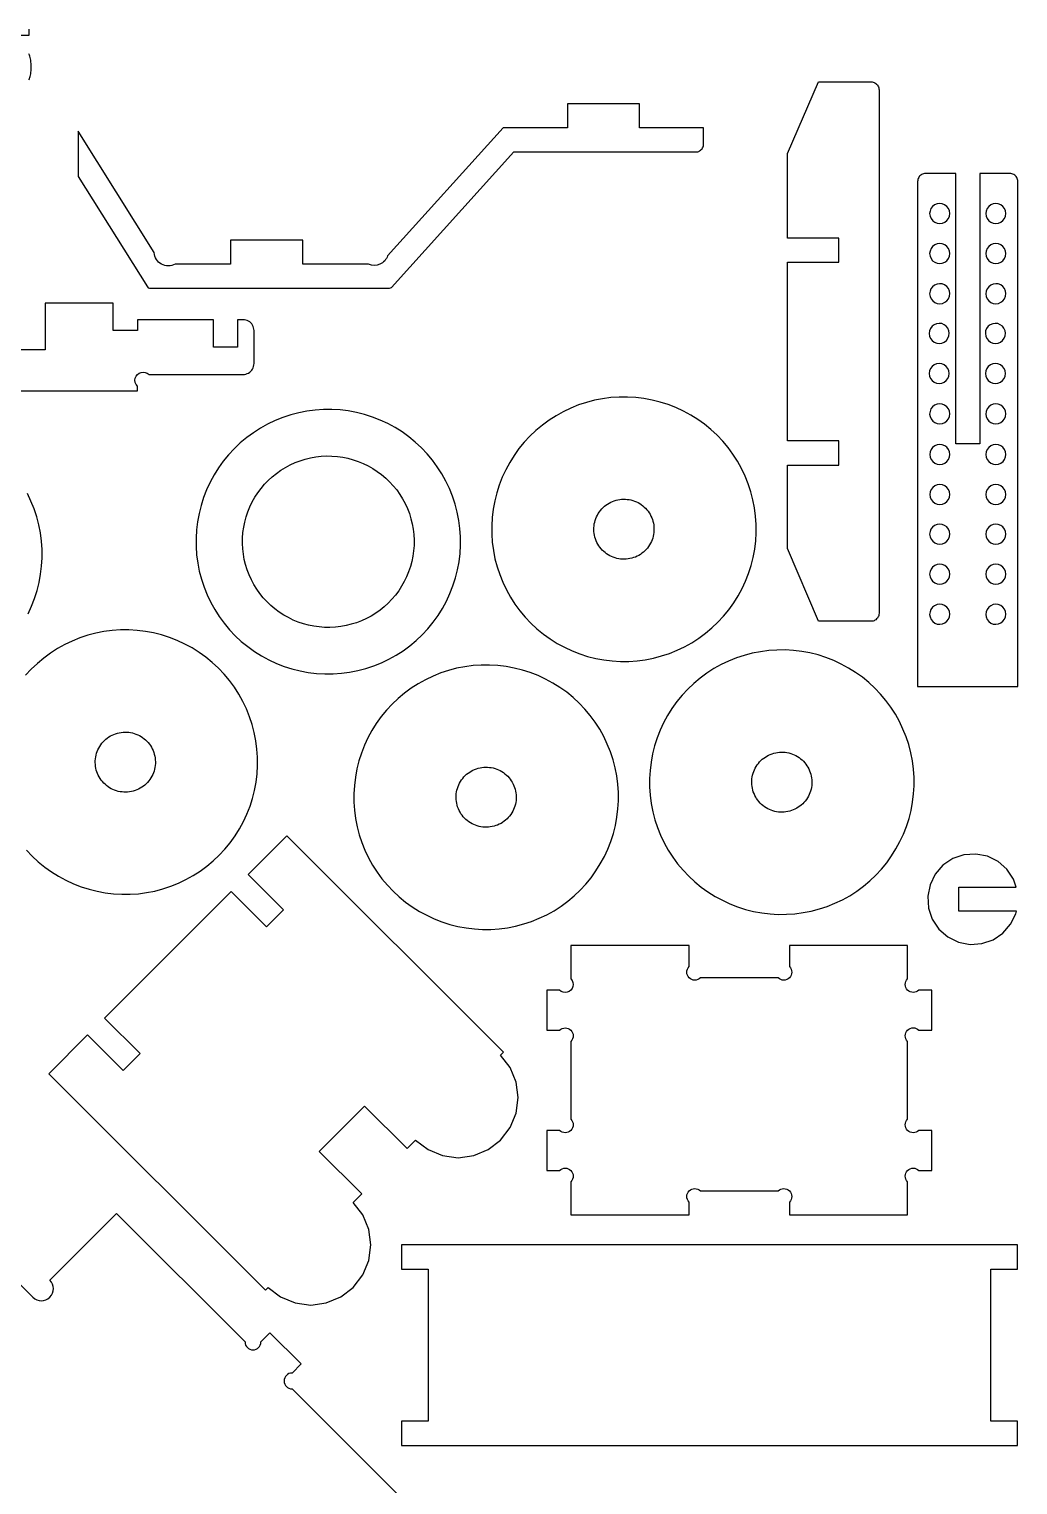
# Model space of a CAD drawing. Extents: x 10 to 601, y 10 to 599.
# Drawn here: x 404 to 601.3, y 300.2 to 590.8 of the extents above; entities that cross this region are included whole.
import ezdxf

# ---------------------------------------------------------------- set-up
doc = ezdxf.new("R2010")
doc.units = 0
doc.header["$MEASUREMENT"] = 0
for name, color, linetype in [('EXT', 1, 'CONTINUOUS'), ('IMPORT_-_LOGO_PADRAO', 62, 'CONTINUOUS'), ('INT', 150, 'CONTINUOUS')]:
    doc.layers.add(name, color=color, linetype=linetype)

msp = doc.modelspace()

# ---------------------------------------------------------------- linework, layer by layer
at = {"layer": 'EXT'}
for points in [[(561.49, 580.24), (571.97, 580.24), (572.18, 580.23), (572.38, 580.19), (572.58, 580.12), (572.77, 580.03), (572.94, 579.91), (573.1, 579.77), (573.24, 579.62), (573.36, 579.44), (573.45, 579.25), (573.52, 579.06), (573.56, 578.85), (573.57, 578.64), (573.57, 474.14), (573.56, 473.93), (573.52, 473.73), (573.45, 473.53), (573.36, 473.34), (573.24, 473.17), (573.1, 473.01), (572.94, 472.87), (572.77, 472.75), (572.58, 472.66), (572.38, 472.59), (572.18, 472.55), (571.97, 472.54), (561.49, 472.54), (555.28, 487.05), (555.28, 503.74), (565.57, 503.74), (565.57, 508.54), (555.28, 508.54), (555.28, 544.24), (565.57, 544.24), (565.57, 549.04), (555.28, 549.04), (555.28, 565.94)], [(582.27, 561.82), (582.08, 561.73), (581.91, 561.61), (581.75, 561.47), (581.61, 561.31), (581.5, 561.14), (581.4, 560.95), (581.34, 560.75), (581.3, 560.55), (581.28, 560.34), (581.28, 459.54), (601.28, 459.54), (601.28, 560.34), (601.27, 560.55), (601.23, 560.75), (601.16, 560.95), (601.07, 561.14), (600.95, 561.31), (600.81, 561.47), (600.66, 561.61), (600.48, 561.73), (600.29, 561.82), (600.1, 561.89), (599.89, 561.93), (599.68, 561.94), (593.68, 561.94), (593.68, 507.94), (588.88, 507.94), (588.88, 561.94), (582.88, 561.94), (582.67, 561.93), (582.47, 561.89)], [(525.29, 464.66), (526.93, 464.88), (528.56, 465.2), (530.17, 465.62), (531.74, 466.14), (533.28, 466.76), (534.78, 467.47), (536.23, 468.27), (537.62, 469.17), (538.96, 470.15), (540.23, 471.22), (541.43, 472.36), (542.56, 473.57), (543.61, 474.85), (544.58, 476.2), (545.46, 477.61), (546.26, 479.06), (546.95, 480.57), (547.56, 482.11), (548.06, 483.69), (548.47, 485.3), (548.77, 486.93), (548.97, 488.58), (549.06, 490.23), (549.06, 491.89), (548.94, 493.55), (548.73, 495.19), (548.41, 496.82), (547.99, 498.42), (547.47, 500), (546.85, 501.54), (546.14, 503.03), (545.33, 504.48), (544.43, 505.88), (543.45, 507.22), (542.39, 508.49), (541.25, 509.69), (540.03, 510.82), (538.75, 511.87), (537.4, 512.84), (536, 513.72), (534.54, 514.51), (533.04, 515.21), (531.49, 515.81), (529.91, 516.32), (528.3, 516.72), (526.67, 517.03), (525.03, 517.23), (523.37, 517.32), (521.71, 517.31), (520.06, 517.2), (518.41, 516.98), (516.79, 516.67), (515.18, 516.25), (513.61, 515.73), (512.07, 515.11), (510.57, 514.39), (509.12, 513.59), (507.72, 512.69), (506.39, 511.71), (505.12, 510.65), (503.91, 509.5), (502.78, 508.29), (501.73, 507.01), (500.76, 505.66), (499.88, 504.26), (499.09, 502.8), (498.39, 501.29), (497.79, 499.75), (497.28, 498.17), (496.88, 496.56), (496.58, 494.93), (496.38, 493.28), (496.28, 491.63), (496.29, 489.97), (496.4, 488.32), (496.62, 486.67), (496.94, 485.04), (497.36, 483.44), (497.88, 481.86), (498.5, 480.33), (499.21, 478.83), (500.02, 477.38), (500.91, 475.98), (501.89, 474.65), (502.96, 473.37), (504.1, 472.17), (505.31, 471.04), (506.6, 469.99), (507.94, 469.02), (509.35, 468.14), (510.81, 467.35), (512.31, 466.65), (513.85, 466.05), (515.43, 465.54), (517.04, 465.14), (518.67, 464.84), (520.32, 464.64), (521.98, 464.54), (523.63, 464.55)], [(462.98, 462.04), (464.63, 462.05), (466.29, 462.16), (467.93, 462.38), (469.56, 462.7), (471.17, 463.12), (472.74, 463.64), (474.28, 464.26), (475.78, 464.97), (477.23, 465.77), (478.62, 466.67), (479.96, 467.65), (481.23, 468.72), (482.43, 469.86), (483.56, 471.07), (484.61, 472.35), (485.58, 473.7), (486.46, 475.11), (487.26, 476.56), (487.95, 478.07), (488.56, 479.61), (489.06, 481.19), (489.47, 482.8), (489.77, 484.43), (489.97, 486.08), (490.06, 487.73), (490.06, 489.39), (489.94, 491.05), (489.73, 492.69), (489.41, 494.32), (488.99, 495.92), (488.47, 497.5), (487.85, 499.04), (487.14, 500.53), (486.33, 501.98), (485.43, 503.38), (484.45, 504.72), (483.39, 505.99), (482.25, 507.19), (481.03, 508.32), (479.75, 509.37), (478.4, 510.34), (477, 511.22), (475.54, 512.01), (474.04, 512.71), (472.49, 513.31), (470.91, 513.82), (469.3, 514.22), (467.67, 514.53), (466.03, 514.73), (464.37, 514.82), (462.71, 514.81), (461.06, 514.7), (459.41, 514.48), (457.79, 514.17), (456.18, 513.75), (454.61, 513.23), (453.07, 512.61), (451.57, 511.89), (450.12, 511.09), (448.72, 510.19), (447.39, 509.21), (446.12, 508.15), (444.91, 507), (443.78, 505.79), (442.73, 504.51), (441.76, 503.16), (440.88, 501.76), (440.09, 500.3), (439.39, 498.79), (438.79, 497.25), (438.28, 495.67), (437.88, 494.06), (437.58, 492.43), (437.38, 490.78), (437.28, 489.13), (437.29, 487.47), (437.4, 485.82), (437.62, 484.17), (437.94, 482.54), (438.36, 480.94), (438.88, 479.36), (439.5, 477.83), (440.21, 476.33), (441.02, 474.88), (441.91, 473.48), (442.89, 472.15), (443.96, 470.87), (445.1, 469.67), (446.31, 468.54), (447.6, 467.49), (448.94, 466.52), (450.35, 465.64), (451.81, 464.85), (453.31, 464.15), (454.85, 463.55), (456.43, 463.04), (458.04, 462.64), (459.67, 462.34), (461.32, 462.14)], [(462.94, 471.33), (461.86, 471.41), (460.8, 471.55), (459.74, 471.77), (458.71, 472.05), (457.69, 472.39), (456.69, 472.8), (455.72, 473.27), (454.79, 473.8), (453.89, 474.38), (453.02, 475.03), (452.2, 475.72), (451.43, 476.47), (450.7, 477.26), (450.02, 478.1), (449.4, 478.97), (448.84, 479.89), (448.33, 480.84), (447.88, 481.81), (447.5, 482.82), (447.18, 483.85), (446.92, 484.89), (446.73, 485.95), (446.61, 487.02), (446.56, 488.09), (446.57, 489.17), (446.65, 490.24), (446.8, 491.31), (447.01, 492.36), (447.29, 493.4), (447.63, 494.42), (448.04, 495.41), (448.51, 496.38), (449.04, 497.32), (449.63, 498.22), (450.27, 499.08), (450.96, 499.9), (451.71, 500.68), (452.5, 501.4), (453.34, 502.08), (454.22, 502.7), (455.13, 503.27), (456.08, 503.77), (457.06, 504.22), (458.06, 504.61), (459.09, 504.93), (460.13, 505.18), (461.19, 505.37), (462.26, 505.49), (463.33, 505.55), (464.41, 505.54), (465.48, 505.46), (466.55, 505.31), (467.6, 505.09), (468.64, 504.81), (469.66, 504.47), (470.65, 504.06), (471.62, 503.59), (472.56, 503.06), (473.46, 502.48), (474.32, 501.84), (475.14, 501.14), (475.92, 500.4), (476.65, 499.6), (477.32, 498.77), (477.94, 497.89), (478.51, 496.97), (479.02, 496.03), (479.46, 495.05), (479.85, 494.04), (480.17, 493.02), (480.42, 491.97), (480.61, 490.91), (480.73, 489.84), (480.79, 488.77), (480.78, 487.69), (480.7, 486.62), (480.55, 485.56), (480.34, 484.5), (480.06, 483.46), (479.71, 482.45), (479.31, 481.45), (478.84, 480.48), (478.31, 479.55), (477.72, 478.64), (477.08, 477.78), (476.38, 476.96), (475.64, 476.19), (474.84, 475.46), (474.01, 474.78), (473.13, 474.16), (472.22, 473.59), (471.27, 473.09), (470.29, 472.64), (469.28, 472.26), (468.26, 471.94), (467.21, 471.68), (466.15, 471.49), (465.09, 471.37), (464.01, 471.31)], [(523.88, 485.05), (523.51, 484.99), (523.14, 484.95), (522.76, 484.93), (522.38, 484.94), (522.01, 484.97), (521.63, 485.02), (521.26, 485.1), (520.9, 485.2), (520.54, 485.32), (520.2, 485.47), (519.86, 485.63), (519.53, 485.82), (519.22, 486.03), (518.91, 486.25), (518.63, 486.5), (518.36, 486.76), (518.1, 487.04), (517.87, 487.34), (517.65, 487.64), (517.46, 487.97), (517.28, 488.3), (517.13, 488.64), (516.99, 489), (516.88, 489.36), (516.8, 489.72), (516.73, 490.09), (516.69, 490.47), (516.67, 490.85), (516.68, 491.22), (516.71, 491.6), (516.76, 491.97), (516.84, 492.34), (516.94, 492.7), (517.06, 493.06), (517.21, 493.41), (517.37, 493.75), (517.56, 494.07), (517.77, 494.39), (518, 494.69), (518.24, 494.98), (518.5, 495.25), (518.78, 495.5), (519.08, 495.73), (519.39, 495.95), (519.71, 496.15), (520.04, 496.32), (520.38, 496.48), (520.74, 496.61), (521.1, 496.72), (521.46, 496.81), (521.84, 496.87), (522.21, 496.91), (522.59, 496.93), (522.96, 496.92), (523.34, 496.89), (523.71, 496.84), (524.08, 496.76), (524.45, 496.66), (524.8, 496.54), (525.15, 496.4), (525.49, 496.23), (525.82, 496.04), (526.13, 495.83), (526.43, 495.61), (526.72, 495.36), (526.99, 495.1), (527.24, 494.82), (527.48, 494.53), (527.69, 494.22), (527.89, 493.9), (528.06, 493.56), (528.22, 493.22), (528.35, 492.87), (528.46, 492.51), (528.55, 492.14), (528.61, 491.77), (528.66, 491.39), (528.67, 491.02), (528.67, 490.64), (528.64, 490.26), (528.58, 489.89), (528.51, 489.52), (528.41, 489.16), (528.28, 488.8), (528.14, 488.45), (527.97, 488.12), (527.78, 487.79), (527.58, 487.47), (527.35, 487.17), (527.1, 486.89), (526.84, 486.62), (526.56, 486.36), (526.27, 486.13), (525.96, 485.91), (525.64, 485.71), (525.3, 485.54), (524.96, 485.38), (524.61, 485.25), (524.25, 485.14)], [(553.48, 414.04), (555.13, 414.05), (556.79, 414.16), (558.43, 414.38), (560.06, 414.7), (561.67, 415.12), (563.24, 415.64), (564.78, 416.26), (566.28, 416.97), (567.73, 417.77), (569.12, 418.67), (570.46, 419.65), (571.73, 420.72), (572.93, 421.86), (574.06, 423.07), (575.11, 424.35), (576.08, 425.7), (576.96, 427.11), (577.76, 428.56), (578.45, 430.07), (579.06, 431.61), (579.56, 433.19), (579.97, 434.8), (580.27, 436.43), (580.47, 438.08), (580.56, 439.73), (580.56, 441.39), (580.44, 443.05), (580.23, 444.69), (579.91, 446.32), (579.49, 447.92), (578.97, 449.5), (578.35, 451.04), (577.64, 452.53), (576.83, 453.98), (575.93, 455.38), (574.95, 456.72), (573.89, 457.99), (572.75, 459.19), (571.53, 460.32), (570.25, 461.37), (568.9, 462.34), (567.5, 463.22), (566.04, 464.01), (564.54, 464.71), (562.99, 465.31), (561.41, 465.82), (559.8, 466.22), (558.17, 466.53), (556.53, 466.73), (554.87, 466.82), (553.21, 466.81), (551.56, 466.7), (549.91, 466.48), (548.29, 466.17), (546.68, 465.75), (545.11, 465.23), (543.57, 464.61), (542.07, 463.89), (540.62, 463.09), (539.22, 462.19), (537.89, 461.21), (536.62, 460.15), (535.41, 459), (534.28, 457.79), (533.23, 456.51), (532.26, 455.16), (531.38, 453.76), (530.59, 452.3), (529.89, 450.79), (529.29, 449.25), (528.78, 447.67), (528.38, 446.06), (528.08, 444.43), (527.88, 442.78), (527.78, 441.13), (527.79, 439.47), (527.9, 437.82), (528.12, 436.17), (528.44, 434.54), (528.86, 432.94), (529.38, 431.36), (530, 429.83), (530.71, 428.33), (531.52, 426.88), (532.41, 425.48), (533.39, 424.15), (534.46, 422.87), (535.6, 421.67), (536.81, 420.54), (538.1, 419.49), (539.44, 418.52), (540.85, 417.64), (542.31, 416.85), (543.81, 416.15), (545.35, 415.55), (546.93, 415.04), (548.54, 414.64), (550.17, 414.34), (551.82, 414.14)], [(496.13, 411.05), (497.79, 411.16), (499.43, 411.38), (501.06, 411.7), (502.67, 412.12), (504.24, 412.64), (505.78, 413.26), (507.28, 413.97), (508.73, 414.77), (510.12, 415.67), (511.46, 416.65), (512.73, 417.72), (513.93, 418.86), (515.06, 420.07), (516.11, 421.35), (517.08, 422.7), (517.96, 424.11), (518.76, 425.56), (519.45, 427.07), (520.06, 428.61), (520.56, 430.19), (520.97, 431.8), (521.27, 433.43), (521.47, 435.08), (521.56, 436.73), (521.56, 438.39), (521.44, 440.05), (521.23, 441.69), (520.91, 443.32), (520.49, 444.92), (519.97, 446.5), (519.35, 448.04), (518.64, 449.53), (517.83, 450.98), (516.93, 452.38), (515.95, 453.72), (514.89, 454.99), (513.75, 456.19), (512.53, 457.32), (511.25, 458.37), (509.9, 459.34), (508.5, 460.22), (507.04, 461.01), (505.54, 461.71), (503.99, 462.31), (502.41, 462.82), (500.8, 463.22), (499.17, 463.53), (497.53, 463.73), (495.87, 463.82), (494.21, 463.81), (492.56, 463.7), (490.91, 463.48), (489.29, 463.17), (487.68, 462.75), (486.11, 462.23), (484.57, 461.61), (483.07, 460.89), (481.62, 460.09), (480.22, 459.19), (478.89, 458.21), (477.62, 457.15), (476.41, 456), (475.28, 454.79), (474.23, 453.51), (473.26, 452.16), (472.38, 450.76), (471.59, 449.3), (470.89, 447.79), (470.29, 446.25), (469.78, 444.67), (469.38, 443.06), (469.08, 441.43), (468.88, 439.78), (468.78, 438.13), (468.79, 436.47), (468.9, 434.82), (469.12, 433.17), (469.44, 431.54), (469.86, 429.94), (470.38, 428.36), (471, 426.83), (471.71, 425.33), (472.52, 423.88), (473.41, 422.48), (474.39, 421.15), (475.46, 419.87), (476.6, 418.67), (477.81, 417.54), (479.1, 416.49), (480.44, 415.52), (481.85, 414.64), (483.31, 413.85), (484.81, 413.15), (486.35, 412.55), (487.93, 412.04), (489.54, 411.64), (491.17, 411.34), (492.82, 411.14), (494.48, 411.04)], [(424.38, 438.55), (424.01, 438.49), (423.64, 438.45), (423.26, 438.43), (422.88, 438.44), (422.51, 438.47), (422.13, 438.52), (421.76, 438.6), (421.4, 438.7), (421.04, 438.82), (420.7, 438.97), (420.36, 439.13), (420.03, 439.32), (419.72, 439.53), (419.41, 439.75), (419.13, 440), (418.86, 440.26), (418.6, 440.54), (418.37, 440.84), (418.15, 441.14), (417.96, 441.47), (417.78, 441.8), (417.63, 442.14), (417.49, 442.5), (417.38, 442.86), (417.3, 443.22), (417.23, 443.59), (417.19, 443.97), (417.17, 444.35), (417.18, 444.72), (417.21, 445.1), (417.26, 445.47), (417.34, 445.84), (417.44, 446.2), (417.56, 446.56), (417.71, 446.91), (417.87, 447.25), (418.06, 447.57), (418.27, 447.89), (418.5, 448.19), (418.74, 448.48), (419, 448.75), (419.28, 449), (419.58, 449.23), (419.89, 449.45), (420.21, 449.65), (420.54, 449.82), (420.88, 449.98), (421.24, 450.11), (421.6, 450.22), (421.96, 450.31), (422.34, 450.37), (422.71, 450.41), (423.09, 450.43), (423.46, 450.42), (423.84, 450.39), (424.21, 450.34), (424.58, 450.26), (424.95, 450.16), (425.3, 450.04), (425.65, 449.9), (425.99, 449.73), (426.32, 449.54), (426.63, 449.33), (426.93, 449.11), (427.22, 448.86), (427.49, 448.6), (427.74, 448.32), (427.98, 448.03), (428.19, 447.72), (428.39, 447.4), (428.56, 447.06), (428.72, 446.72), (428.85, 446.37), (428.96, 446.01), (429.05, 445.64), (429.11, 445.27), (429.16, 444.89), (429.17, 444.52), (429.17, 444.14), (429.14, 443.76), (429.08, 443.39), (429.01, 443.02), (428.91, 442.66), (428.78, 442.3), (428.64, 441.95), (428.47, 441.62), (428.28, 441.29), (428.08, 440.97), (427.85, 440.67), (427.6, 440.39), (427.34, 440.12), (427.06, 439.86), (426.77, 439.63), (426.46, 439.41), (426.14, 439.21), (425.8, 439.04), (425.46, 438.88), (425.11, 438.75), (424.75, 438.64)], [(553.51, 434.47), (553.13, 434.52), (552.76, 434.6), (552.4, 434.7), (552.04, 434.82), (551.7, 434.97), (551.36, 435.13), (551.03, 435.32), (550.72, 435.53), (550.41, 435.75), (550.13, 436), (549.86, 436.26), (549.6, 436.54), (549.37, 436.84), (549.15, 437.14), (548.96, 437.47), (548.78, 437.8), (548.63, 438.14), (548.49, 438.5), (548.38, 438.86), (548.3, 439.22), (548.23, 439.59), (548.19, 439.97), (548.17, 440.35), (548.18, 440.72), (548.21, 441.1), (548.26, 441.47), (548.34, 441.84), (548.44, 442.2), (548.56, 442.56), (548.71, 442.91), (548.87, 443.25), (549.06, 443.57), (549.27, 443.89), (549.5, 444.19), (549.74, 444.48), (550, 444.75), (550.28, 445), (550.58, 445.23), (550.89, 445.45), (551.21, 445.65), (551.54, 445.82), (551.88, 445.98), (552.24, 446.11), (552.6, 446.22), (552.96, 446.31), (553.34, 446.37), (553.71, 446.41), (554.09, 446.43), (554.46, 446.42), (554.84, 446.39), (555.21, 446.34), (555.58, 446.26), (555.95, 446.16), (556.3, 446.04), (556.65, 445.9), (556.99, 445.73), (557.32, 445.54), (557.63, 445.33), (557.93, 445.11), (558.22, 444.86), (558.49, 444.6), (558.74, 444.32), (558.98, 444.03), (559.19, 443.72), (559.39, 443.4), (559.56, 443.06), (559.72, 442.72), (559.85, 442.37), (559.96, 442.01), (560.05, 441.64), (560.11, 441.27), (560.16, 440.89), (560.17, 440.52), (560.17, 440.14), (560.14, 439.76), (560.08, 439.39), (560.01, 439.02), (559.91, 438.66), (559.78, 438.3), (559.64, 437.95), (559.47, 437.62), (559.28, 437.29), (559.08, 436.97), (558.85, 436.67), (558.6, 436.39), (558.34, 436.12), (558.06, 435.86), (557.77, 435.63), (557.46, 435.41), (557.14, 435.21), (556.8, 435.04), (556.46, 434.88), (556.11, 434.75), (555.75, 434.64), (555.38, 434.55), (555.01, 434.49), (554.64, 434.45), (554.26, 434.43), (553.88, 434.44)], [(496.38, 431.55), (496.01, 431.49), (495.64, 431.45), (495.26, 431.43), (494.88, 431.44), (494.51, 431.47), (494.13, 431.52), (493.76, 431.6), (493.4, 431.7), (493.04, 431.82), (492.7, 431.97), (492.36, 432.13), (492.03, 432.32), (491.72, 432.53), (491.41, 432.75), (491.13, 433), (490.86, 433.26), (490.6, 433.54), (490.37, 433.84), (490.15, 434.14), (489.96, 434.47), (489.78, 434.8), (489.63, 435.14), (489.49, 435.5), (489.38, 435.86), (489.3, 436.22), (489.23, 436.59), (489.19, 436.97), (489.17, 437.35), (489.18, 437.72), (489.21, 438.1), (489.26, 438.47), (489.34, 438.84), (489.44, 439.2), (489.56, 439.56), (489.71, 439.91), (489.87, 440.25), (490.06, 440.57), (490.27, 440.89), (490.5, 441.19), (490.74, 441.48), (491, 441.75), (491.28, 442), (491.58, 442.23), (491.89, 442.45), (492.21, 442.65), (492.54, 442.82), (492.88, 442.98), (493.24, 443.11), (493.6, 443.22), (493.96, 443.31), (494.34, 443.37), (494.71, 443.41), (495.09, 443.43), (495.46, 443.42), (495.84, 443.39), (496.21, 443.34), (496.58, 443.26), (496.95, 443.16), (497.3, 443.04), (497.65, 442.9), (497.99, 442.73), (498.32, 442.54), (498.63, 442.33), (498.93, 442.11), (499.22, 441.86), (499.49, 441.6), (499.74, 441.32), (499.98, 441.03), (500.19, 440.72), (500.39, 440.4), (500.56, 440.06), (500.72, 439.72), (500.85, 439.37), (500.96, 439.01), (501.05, 438.64), (501.11, 438.27), (501.16, 437.89), (501.17, 437.52), (501.17, 437.14), (501.14, 436.76), (501.08, 436.39), (501.01, 436.02), (500.91, 435.66), (500.78, 435.3), (500.64, 434.95), (500.47, 434.62), (500.28, 434.29), (500.08, 433.97), (499.85, 433.67), (499.6, 433.39), (499.34, 433.12), (499.06, 432.86), (498.77, 432.63), (498.46, 432.41), (498.14, 432.21), (497.8, 432.04), (497.46, 431.88), (497.11, 431.75), (496.75, 431.64)], [(455.42, 429.73), (447.68, 421.99), (454.75, 414.92), (451.36, 411.53), (444.28, 418.6), (419.04, 393.35), (426.11, 386.28), (422.72, 382.89), (415.65, 389.96), (407.9, 382.21), (451.12, 339), (451.68, 339.57), (454.17, 337.66), (457.06, 336.46), (460.17, 336.05), (463.27, 336.46), (466.17, 337.66), (468.65, 339.57), (470.56, 342.05), (471.76, 344.95), (472.17, 348.05), (471.76, 351.16), (470.56, 354.05), (468.65, 356.54), (470.35, 358.24), (461.86, 366.72), (470.91, 375.77), (479.4, 367.29), (481.1, 368.98), (483.58, 367.08), (486.48, 365.88), (489.58, 365.47), (492.69, 365.88), (495.58, 367.08), (498.07, 368.98), (499.97, 371.47), (501.17, 374.36), (501.58, 377.47), (501.17, 380.57), (499.97, 383.47), (498.07, 385.95), (498.63, 386.52)], [(585.53, 411.1), (587.3, 409.55), (589.42, 408.51), (591.74, 408.05), (594.09, 408.21), (596.33, 408.97), (598.29, 410.29), (599.84, 412.06), (600.88, 414.18), (600.98, 414.68), (589.52, 414.68), (589.52, 419.48), (600.96, 419.48), (600.41, 421.08), (599.1, 423.04), (597.32, 424.6), (595.2, 425.64), (592.89, 426.09), (590.53, 425.93), (588.3, 425.17), (586.34, 423.86), (584.79, 422.08), (583.75, 419.96), (583.29, 417.65), (583.45, 415.29), (584.21, 413.06)], [(478.28, 308.04), (601.21, 308.04), (601.21, 312.84), (595.91, 312.84), (595.91, 343.24), (601.21, 343.24), (601.21, 348.04), (478.28, 348.04), (478.28, 343.24), (483.58, 343.24), (483.58, 312.84), (478.28, 312.84)]]:
    msp.add_lwpolyline(points, close=True, dxfattribs=at)
for points in [[(427.57, 539.28, 0.258593), (428, 539.04), (475.89, 539.04, 0.211979), (476.26, 539.2), (500.71, 566.24), (536.98, 566.24), (537.19, 566.25), (537.4, 566.29), (537.59, 566.36), (537.78, 566.45), (537.96, 566.57), (538.11, 566.71), (538.25, 566.87), (538.37, 567.04), (538.46, 567.23), (538.53, 567.43), (538.57, 567.63), (538.58, 567.84), (538.58, 571.04), (525.78, 571.04), (525.78, 575.84), (511.38, 575.84), (511.38, 571.04), (498.58, 571.04), (475.51, 545.53, -0.443906), (471.71, 543.84), (458.58, 543.84), (458.58, 548.64), (444.18, 548.64), (444.18, 543.84), (433.1, 543.84, -0.554248), (428.94, 546.14), (413.78, 570.4), (413.78, 561.34)], [(512.08, 407.8), (512.08, 401.17, -1), (509.84, 398.92), (507.28, 398.92), (507.28, 390.92), (509.84, 390.92, -1), (512.08, 388.68), (512.08, 373.16, -1), (509.84, 370.92), (507.28, 370.92), (507.28, 362.92), (509.84, 362.92, -1), (512.08, 360.68), (512.08, 354.04), (535.68, 354.04), (535.68, 356.6, -1), (537.93, 358.84), (553.44, 358.84, -1), (555.68, 356.6), (555.68, 354.04), (579.28, 354.04), (579.28, 360.68, -1), (581.53, 362.92), (584.08, 362.92), (584.08, 370.92), (581.53, 370.92, -1), (579.28, 373.16), (579.28, 388.68, -1), (581.53, 390.92), (584.08, 390.92), (584.08, 398.92), (581.53, 398.92, -1), (579.28, 401.16), (579.28, 407.8), (555.68, 407.8), (555.68, 403.61, -1), (553.44, 401.37), (537.93, 401.37, -1), (535.68, 403.61), (535.68, 407.8)]]:
    msp.add_lwpolyline(points, format="xyb", close=True, dxfattribs=at)
for points in [[(343.56, 518.54), (425.58, 518.54), (425.58, 519.5), (425.32, 519.84), (425.15, 520.24), (425.1, 520.66), (425.15, 521.08), (425.32, 521.48), (425.58, 521.82), (425.92, 522.08), (426.31, 522.24), (426.74, 522.3), (427.16, 522.24), (427.56, 522.08), (427.9, 521.82), (446.96, 521.84), (447.24, 521.89), (447.51, 521.99), (447.77, 522.11), (448, 522.27), (448.22, 522.46), (448.41, 522.68), (448.57, 522.91), (448.69, 523.17), (448.78, 523.44), (448.84, 523.72), (448.86, 524.01), (448.86, 530.57), (448.84, 530.85), (448.78, 531.13), (448.69, 531.4), (448.57, 531.66), (448.41, 531.9), (448.22, 532.11), (448, 532.3), (447.77, 532.46), (447.51, 532.59), (447.24, 532.68), (446.96, 532.73), (446.67, 532.75), (445.58, 532.75), (445.58, 527.29), (440.78, 527.29), (440.78, 532.75), (425.58, 532.75), (425.58, 530.57), (420.78, 530.57), (420.78, 536.03), (407.16, 536.03), (407.16, 526.74), (402.36, 526.74)], [(403.76, 474.06), (404.45, 475.57), (405.06, 477.11), (405.56, 478.69), (405.97, 480.3), (406.27, 481.93), (406.47, 483.58), (406.56, 485.23), (406.56, 486.89), (406.44, 488.55), (406.23, 490.19), (405.91, 491.82), (405.49, 493.42), (404.97, 495), (404.35, 496.54), (403.64, 498.03)], [(403.46, 426.87), (404.6, 425.67), (405.81, 424.54), (407.1, 423.49), (408.44, 422.52), (409.85, 421.64), (411.31, 420.85), (412.81, 420.15), (414.35, 419.55), (415.93, 419.04), (417.54, 418.64), (419.17, 418.34), (420.82, 418.14), (422.48, 418.04), (424.13, 418.05), (425.79, 418.16), (427.43, 418.38), (429.06, 418.7), (430.67, 419.12), (432.24, 419.64), (433.78, 420.26), (435.28, 420.97), (436.73, 421.77), (438.12, 422.67), (439.46, 423.65), (440.73, 424.72), (441.93, 425.86), (443.06, 427.07), (444.11, 428.35), (445.08, 429.7), (445.96, 431.11), (446.76, 432.56), (447.45, 434.07), (448.06, 435.61), (448.56, 437.19), (448.97, 438.8), (449.27, 440.43), (449.47, 442.08), (449.56, 443.73), (449.56, 445.39), (449.44, 447.05), (449.23, 448.69), (448.91, 450.32), (448.49, 451.92), (447.97, 453.5), (447.35, 455.04), (446.64, 456.53), (445.83, 457.98), (444.93, 459.38), (443.95, 460.72), (442.89, 461.99), (441.75, 463.19), (440.53, 464.32), (439.25, 465.37), (437.9, 466.34), (436.5, 467.22), (435.04, 468.01), (433.54, 468.71), (431.99, 469.31), (430.41, 469.82), (428.8, 470.22), (427.17, 470.53), (425.53, 470.73), (423.87, 470.82), (422.21, 470.81), (420.56, 470.7), (418.91, 470.48), (417.29, 470.17), (415.68, 469.75), (414.11, 469.23), (412.57, 468.61), (411.07, 467.89), (409.62, 467.09), (408.22, 466.19), (406.89, 465.21), (405.62, 464.15), (404.41, 463), (403.28, 461.79)]]:
    msp.add_lwpolyline(points, dxfattribs=at)
msp.add_lwpolyline([(401.33, 341.02), (404.72, 337.63, 1), (408.12, 341.02), (421.42, 354.32), (447.06, 328.69, 1), (450.23, 328.69), (452.04, 330.49), (458.24, 324.29), (456.44, 322.48, 1), (456.44, 319.31), (491.57, 284.18), (483.82, 276.44), (472.51, 287.75), (469.12, 284.36), (480.43, 273.04), (455.18, 247.8), (443.87, 259.11), (440.48, 255.72), (451.79, 244.4), (444.05, 236.66), (408.92, 271.79, 1), (405.74, 271.79), (403.94, 269.98)], format="xyb", dxfattribs=at)
at = {"layer": 'IMPORT_-_LOGO_PADRAO'}
for points in [[(401.74, 589.56), (403.98, 589.56), (403.98, 590.22), (403.98, 590.49), (403.97, 590.76)], [(403.94, 580.61), (404.03, 580.83), (404.11, 581.07), (404.19, 581.32), (404.25, 581.59), (404.3, 581.86), (404.34, 582.15), (404.37, 582.45), (404.38, 582.77), (404.39, 583.09), (404.38, 583.49), (404.37, 583.86), (404.34, 584.2), (404.3, 584.53), (404.25, 584.83), (404.19, 585.11), (404.12, 585.36), (404.04, 585.59), (403.94, 585.81)]]:
    msp.add_lwpolyline(points, dxfattribs=at)
at = {"layer": 'INT'}
for points in [[(584.67, 555.66), (584.26, 555.34), (583.94, 554.93), (583.75, 554.44), (583.68, 553.92), (583.75, 553.41), (583.96, 552.93), (584.28, 552.51), (584.7, 552.2), (585.18, 552), (585.7, 551.94), (586.22, 552.01), (586.7, 552.22), (587.11, 552.54), (587.42, 552.95), (587.62, 553.44), (587.68, 553.96), (587.61, 554.47), (587.41, 554.95), (587.08, 555.37), (586.67, 555.68), (586.18, 555.88), (585.67, 555.94), (585.15, 555.87)], [(595.87, 555.66), (595.46, 555.34), (595.14, 554.93), (594.95, 554.44), (594.88, 553.92), (594.95, 553.41), (595.16, 552.93), (595.48, 552.51), (595.9, 552.2), (596.38, 552), (596.9, 551.94), (597.42, 552.01), (597.9, 552.22), (598.31, 552.54), (598.62, 552.95), (598.82, 553.44), (598.88, 553.96), (598.81, 554.47), (598.61, 554.95), (598.28, 555.37), (597.87, 555.68), (597.38, 555.88), (596.87, 555.94), (596.35, 555.87)], [(584.68, 547.67), (584.27, 547.35), (583.95, 546.94), (583.75, 546.46), (583.68, 545.94), (583.75, 545.42), (583.95, 544.94), (584.27, 544.53), (584.68, 544.21), (585.16, 544.01), (585.68, 543.94), (586.2, 544.01), (586.68, 544.21), (587.1, 544.53), (587.41, 544.94), (587.61, 545.42), (587.68, 545.94), (587.61, 546.46), (587.41, 546.94), (587.1, 547.35), (586.68, 547.67), (586.2, 547.87), (585.68, 547.94), (585.16, 547.87)], [(595.88, 547.67), (595.47, 547.35), (595.15, 546.94), (594.95, 546.46), (594.88, 545.94), (594.95, 545.42), (595.15, 544.94), (595.47, 544.53), (595.88, 544.21), (596.36, 544.01), (596.88, 543.94), (597.4, 544.01), (597.88, 544.21), (598.3, 544.53), (598.61, 544.94), (598.81, 545.42), (598.88, 545.94), (598.81, 546.46), (598.61, 546.94), (598.3, 547.35), (597.88, 547.67), (597.4, 547.87), (596.88, 547.94), (596.36, 547.87)], [(584.67, 539.66), (584.26, 539.34), (583.94, 538.93), (583.75, 538.44), (583.68, 537.92), (583.75, 537.41), (583.96, 536.93), (584.28, 536.51), (584.7, 536.2), (585.18, 536), (585.7, 535.94), (586.22, 536.01), (586.7, 536.22), (587.11, 536.54), (587.42, 536.95), (587.62, 537.44), (587.68, 537.96), (587.61, 538.47), (587.41, 538.95), (587.08, 539.37), (586.67, 539.68), (586.18, 539.88), (585.67, 539.94), (585.15, 539.87)], [(595.87, 539.66), (595.46, 539.34), (595.14, 538.93), (594.95, 538.44), (594.88, 537.92), (594.95, 537.41), (595.16, 536.93), (595.48, 536.51), (595.9, 536.2), (596.38, 536), (596.9, 535.94), (597.42, 536.01), (597.9, 536.22), (598.31, 536.54), (598.62, 536.95), (598.82, 537.44), (598.88, 537.96), (598.81, 538.47), (598.61, 538.95), (598.28, 539.37), (597.87, 539.68), (597.38, 539.88), (596.87, 539.94), (596.35, 539.87)], [(584.57, 531.75), (584.16, 531.43), (583.85, 531.01), (583.65, 530.53), (583.59, 530.01), (583.66, 529.49), (583.87, 529.01), (584.19, 528.6), (584.6, 528.28), (585.09, 528.09), (585.61, 528.02), (586.12, 528.1), (586.6, 528.3), (587.02, 528.62), (587.33, 529.04), (587.53, 529.52), (587.59, 530.04), (587.52, 530.56), (587.31, 531.04), (586.99, 531.45), (586.57, 531.76), (586.09, 531.96), (585.57, 532.02), (585.06, 531.95)], [(595.77, 531.75), (595.36, 531.43), (595.05, 531.01), (594.85, 530.53), (594.79, 530.01), (594.86, 529.49), (595.07, 529.01), (595.39, 528.6), (595.8, 528.28), (596.29, 528.09), (596.81, 528.02), (597.32, 528.1), (597.8, 528.3), (598.22, 528.62), (598.53, 529.04), (598.73, 529.52), (598.79, 530.04), (598.72, 530.56), (598.51, 531.04), (598.19, 531.45), (597.77, 531.76), (597.29, 531.96), (596.77, 532.02), (596.26, 531.95)], [(584.59, 523.76), (584.17, 523.44), (583.86, 523.02), (583.66, 522.54), (583.59, 522.02), (583.66, 521.51), (583.86, 521.02), (584.17, 520.61), (584.59, 520.29), (585.07, 520.09), (585.59, 520.02), (586.11, 520.09), (586.59, 520.29), (587, 520.61), (587.32, 521.02), (587.52, 521.51), (587.59, 522.02), (587.52, 522.54), (587.32, 523.02), (587, 523.44), (586.59, 523.76), (586.11, 523.96), (585.59, 524.02), (585.07, 523.96)], [(595.79, 523.76), (595.37, 523.44), (595.06, 523.02), (594.86, 522.54), (594.79, 522.02), (594.86, 521.51), (595.06, 521.02), (595.37, 520.61), (595.79, 520.29), (596.27, 520.09), (596.79, 520.02), (597.31, 520.09), (597.79, 520.29), (598.2, 520.61), (598.52, 521.02), (598.72, 521.51), (598.79, 522.02), (598.72, 522.54), (598.52, 523.02), (598.2, 523.44), (597.79, 523.76), (597.31, 523.96), (596.79, 524.02), (596.27, 523.96)], [(584.67, 515.66), (584.26, 515.34), (583.94, 514.93), (583.75, 514.44), (583.68, 513.92), (583.75, 513.41), (583.96, 512.93), (584.28, 512.51), (584.7, 512.2), (585.18, 512), (585.7, 511.94), (586.22, 512.01), (586.7, 512.22), (587.11, 512.54), (587.42, 512.95), (587.62, 513.44), (587.68, 513.96), (587.61, 514.47), (587.41, 514.95), (587.08, 515.37), (586.67, 515.68), (586.18, 515.88), (585.67, 515.94), (585.15, 515.87)], [(595.87, 515.66), (595.46, 515.34), (595.14, 514.93), (594.95, 514.44), (594.88, 513.92), (594.95, 513.41), (595.16, 512.93), (595.48, 512.51), (595.9, 512.2), (596.38, 512), (596.9, 511.94), (597.42, 512.01), (597.9, 512.22), (598.31, 512.54), (598.62, 512.95), (598.82, 513.44), (598.88, 513.96), (598.81, 514.47), (598.61, 514.95), (598.28, 515.37), (597.87, 515.68), (597.38, 515.88), (596.87, 515.94), (596.35, 515.87)], [(584.68, 507.58), (584.27, 507.26), (583.95, 506.84), (583.76, 506.35), (583.69, 505.84), (583.76, 505.32), (583.97, 504.84), (584.29, 504.43), (584.71, 504.11), (585.19, 503.92), (585.71, 503.85), (586.23, 503.93), (586.71, 504.13), (587.12, 504.45), (587.43, 504.87), (587.63, 505.35), (587.69, 505.87), (587.62, 506.39), (587.42, 506.87), (587.09, 507.28), (586.68, 507.59), (586.19, 507.79), (585.68, 507.85), (585.16, 507.78)], [(595.88, 507.58), (595.47, 507.26), (595.15, 506.84), (594.96, 506.35), (594.89, 505.84), (594.96, 505.32), (595.17, 504.84), (595.49, 504.43), (595.91, 504.11), (596.39, 503.92), (596.91, 503.85), (597.43, 503.93), (597.91, 504.13), (598.32, 504.45), (598.63, 504.87), (598.83, 505.35), (598.89, 505.87), (598.82, 506.39), (598.62, 506.87), (598.29, 507.28), (597.88, 507.59), (597.39, 507.79), (596.88, 507.85), (596.36, 507.78)], [(584.69, 499.59), (584.28, 499.27), (583.96, 498.85), (583.76, 498.37), (583.69, 497.85), (583.76, 497.34), (583.96, 496.85), (584.28, 496.44), (584.69, 496.12), (585.17, 495.92), (585.69, 495.85), (586.21, 495.92), (586.69, 496.12), (587.11, 496.44), (587.42, 496.85), (587.62, 497.34), (587.69, 497.85), (587.62, 498.37), (587.42, 498.85), (587.11, 499.27), (586.69, 499.59), (586.21, 499.79), (585.69, 499.85), (585.17, 499.79)], [(595.89, 499.59), (595.48, 499.27), (595.16, 498.85), (594.96, 498.37), (594.89, 497.85), (594.96, 497.34), (595.16, 496.85), (595.48, 496.44), (595.89, 496.12), (596.37, 495.92), (596.89, 495.85), (597.41, 495.92), (597.89, 496.12), (598.31, 496.44), (598.62, 496.85), (598.82, 497.34), (598.89, 497.85), (598.82, 498.37), (598.62, 498.85), (598.31, 499.27), (597.89, 499.59), (597.41, 499.79), (596.89, 499.85), (596.37, 499.79)], [(584.67, 491.66), (584.26, 491.34), (583.94, 490.93), (583.75, 490.44), (583.68, 489.92), (583.75, 489.41), (583.96, 488.93), (584.28, 488.51), (584.7, 488.2), (585.18, 488), (585.7, 487.94), (586.22, 488.01), (586.7, 488.22), (587.11, 488.54), (587.42, 488.95), (587.62, 489.44), (587.68, 489.96), (587.61, 490.47), (587.41, 490.95), (587.08, 491.37), (586.67, 491.68), (586.18, 491.88), (585.67, 491.94), (585.15, 491.87)], [(595.87, 491.66), (595.46, 491.34), (595.14, 490.93), (594.95, 490.44), (594.88, 489.92), (594.95, 489.41), (595.16, 488.93), (595.48, 488.51), (595.9, 488.2), (596.38, 488), (596.9, 487.94), (597.42, 488.01), (597.9, 488.22), (598.31, 488.54), (598.62, 488.95), (598.82, 489.44), (598.88, 489.96), (598.81, 490.47), (598.61, 490.95), (598.28, 491.37), (597.87, 491.68), (597.38, 491.88), (596.87, 491.94), (596.35, 491.87)], [(584.68, 483.67), (584.27, 483.35), (583.95, 482.94), (583.75, 482.46), (583.68, 481.94), (583.75, 481.42), (583.95, 480.94), (584.27, 480.53), (584.68, 480.21), (585.16, 480.01), (585.68, 479.94), (586.2, 480.01), (586.68, 480.21), (587.1, 480.53), (587.41, 480.94), (587.61, 481.42), (587.68, 481.94), (587.61, 482.46), (587.41, 482.94), (587.1, 483.35), (586.68, 483.67), (586.2, 483.87), (585.68, 483.94), (585.16, 483.87)], [(595.88, 483.67), (595.47, 483.35), (595.15, 482.94), (594.95, 482.46), (594.88, 481.94), (594.95, 481.42), (595.15, 480.94), (595.47, 480.53), (595.88, 480.21), (596.36, 480.01), (596.88, 479.94), (597.4, 480.01), (597.88, 480.21), (598.3, 480.53), (598.61, 480.94), (598.81, 481.42), (598.88, 481.94), (598.81, 482.46), (598.61, 482.94), (598.3, 483.35), (597.88, 483.67), (597.4, 483.87), (596.88, 483.94), (596.36, 483.87)], [(584.67, 475.66), (584.26, 475.34), (583.94, 474.93), (583.75, 474.44), (583.68, 473.92), (583.75, 473.41), (583.96, 472.93), (584.28, 472.51), (584.7, 472.2), (585.18, 472), (585.7, 471.94), (586.22, 472.01), (586.7, 472.22), (587.11, 472.54), (587.42, 472.95), (587.62, 473.44), (587.68, 473.96), (587.61, 474.47), (587.41, 474.95), (587.08, 475.37), (586.67, 475.68), (586.18, 475.88), (585.67, 475.94), (585.15, 475.87)], [(595.87, 475.66), (595.46, 475.34), (595.14, 474.93), (594.95, 474.44), (594.88, 473.92), (594.95, 473.41), (595.16, 472.93), (595.48, 472.51), (595.9, 472.2), (596.38, 472), (596.9, 471.94), (597.42, 472.01), (597.9, 472.22), (598.31, 472.54), (598.62, 472.95), (598.82, 473.44), (598.88, 473.96), (598.81, 474.47), (598.61, 474.95), (598.28, 475.37), (597.87, 475.68), (597.38, 475.88), (596.87, 475.94), (596.35, 475.87)]]:
    msp.add_lwpolyline(points, close=True, dxfattribs=at)

doc.saveas('drawing.dxf')
